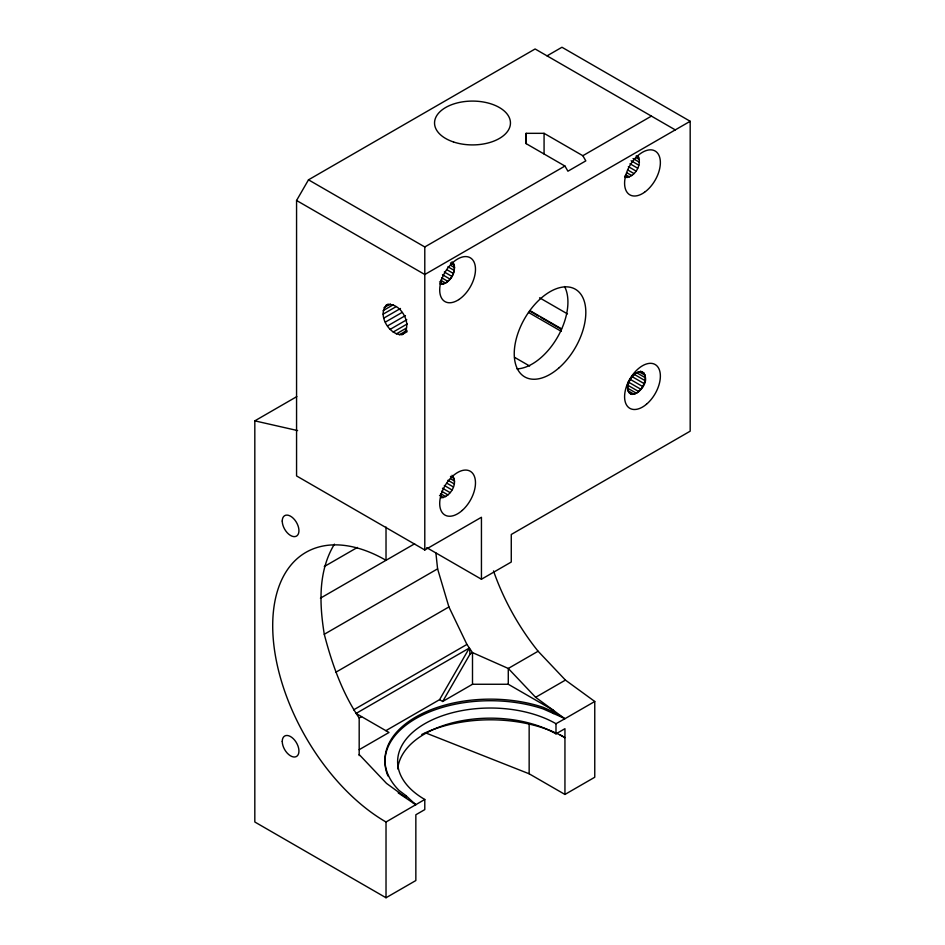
<?xml version="1.0" encoding="UTF-8"?>
<svg xmlns="http://www.w3.org/2000/svg" width="945" height="945" viewBox="0 0 945 945"><rect width="100%" height="100%" fill="white"/><g stroke="black" fill="none" stroke-linecap="round" stroke-linejoin="round"><path stroke-width="1.42" d="M526.176 143.664L526.176 133.328L544.072 133.328L582.829 155.712L585.817 160.874L567.921 171.21L564.945 166.048L526.176 143.664L526.176 133.328M405.996 797.261L406.007 795.655L399.085 790.457A105.427 60.87 0 0 1 415.847 716.971A105.427 60.87 0 0 1 543.103 707.309L552.128 711.301L564.945 718.696L594.759 701.485L565.429 680.093L538.107 651.235A160.248 92.527 60 0 1 493.514 570.934M452.962 262.875L453.411 263.147C457.132 271.711 449.572 284.835 439.886 283.807L443.347 284.102C450.6 281.244 455.372 272.857 454.309 265.12L451.993 261.824M385.643 305.483C399.404 299.411 414.737 326.19 402.05 334.613C388.702 335.593 375.697 312.311 388.194 304.007M441.185 497.802C450.505 496.999 458.809 482.789 451.993 475.311M627.563 388.135C625.59 378.921 643.061 363.081 645.459 377.811C647.431 387.025 629.961 402.865 627.563 388.135L636.505 393.297M359.183 755.587L359.183 718.023C342.137 692.756 331.908 663.614 324.277 634.272C319.398 604.091 317.957 571.288 334.412 544.155M637.627 155.641C642.99 163.78 634.851 177.884 625.129 177.388M547.049 55.861L561.956 47.25L690.181 121.279L690.181 431.18L511.269 534.48L511.269 562.027L481.442 579.238L481.442 517.258L424.789 549.978L296.565 475.937L296.565 200.482L308.495 179.822L535.118 48.975L675.273 129.89M439.555 699.678L469.37 648.022L470.102 653.987L442.685 701.485L439.555 699.678L385.879 730.662M424.789 799.47L424.789 809.605L415.847 814.767L415.847 880.539L386.021 897.75L386.021 821.996L424.789 799.47A92.775 53.57 0 0 1 424.789 723.716A92.775 53.57 0 0 1 555.991 723.716L564.945 718.696M308.495 179.822L424.789 246.964L564.945 166.048M582.829 155.712L651.424 116.117M690.181 121.279L424.789 274.511L296.565 200.482M384.036 307.633L390.427 303.947M383.174 310.586L393.392 304.692M383.115 314.153L395.896 306.771M383.871 318.075L400.479 308.483M385.371 322.091L401.991 312.5M387.533 325.93L405.429 315.595M390.202 329.321L406.811 319.729M393.191 332.049L407.248 323.922M396.309 333.904L406.527 328.01M399.333 334.79L407 330.36M402.05 334.613L407.165 331.671M386.021 897.75L254.819 821.996L254.819 420.856L296.813 396.605M324.277 566.551L357.387 547.438M320.414 598.185L414.631 543.788M324.277 634.272L437.594 568.855L435.893 552.967M335.605 672.367L448.91 606.95L437.594 568.855M353.607 709.86L466.924 644.443L472.5 652.605L508.28 668.458L535.614 697.304L564.153 718.224L543.103 708.88A105.427 60.87 0 0 0 427.199 712.873A105.427 60.87 0 0 0 387.934 775.963M469.37 648.022L356.052 713.451L389.009 732.47L359.183 749.692M359.183 718.023L361.581 716.641M470.102 653.987L472.5 652.605L472.5 684.263L442.685 701.485M538.107 651.235L508.28 668.458L508.28 684.263L553.616 710.439L552.128 711.301L553.77 713.605M535.614 697.304L565.429 680.093M397.739 768.935A92.775 53.57 0 0 1 457.132 721.72A92.775 53.57 0 0 1 555.991 733.852L564.945 728.689L564.945 794.45L594.759 777.239L594.759 701.485M472.5 684.263L508.28 684.263M254.819 420.856L297.604 430.577M425.404 732.8L529.153 773.79L564.945 794.45M636.245 155.819L638.796 157.295M635.572 157.331L639.411 159.54M633.032 158.536L639.422 162.233M631.154 160.756L638.82 165.186M629.996 163.768L637.662 168.186M628.354 166.627L636.02 171.057M627.61 169.887L634 173.573M626.63 172.64L631.744 175.581M625.578 174.73L629.417 176.939M624.598 176.089L627.149 177.565M539.583 297.793L567.484 313.905M640.438 371.125L644.254 373.334M450.47 262.911L454.309 265.12M638.785 371.633L645.151 375.307M530.015 310.657L561.602 328.895M450.777 265.403L454.604 267.624M529.602 310.917L538.39 315.996M540.906 317.449L561.011 329.049M636.54 372.661L645.459 377.811M528.515 312.429L561.365 331.4M447.918 266.785L454.309 270.471M633.693 374.043L645.151 380.658M447.02 269.786L453.411 273.483M631.52 376.311L644.254 383.67M444.315 272.006L451.993 276.436M630.102 379.276L642.836 386.623M442.473 274.723L450.139 279.153M628.248 381.981L640.982 389.34M441.587 277.736L447.977 281.421M627.362 384.993L638.82 391.62M440.547 280.169L445.662 283.11M439.508 281.882L443.347 284.102M627.823 390.616L634.189 394.289M629.488 393.026L632.04 394.502M514.553 357.328L529.625 366.022M450.47 476.398L454.309 478.607M450.777 478.891L454.604 481.111M447.918 480.273L454.309 483.958M447.02 483.273L453.411 486.958M444.315 485.494L451.993 489.923M442.473 488.211L450.139 492.64M441.587 491.223L447.977 494.908M440.547 493.644L445.662 496.597M439.508 495.369L443.347 497.59M426.738 547.651L481.442 579.238M559.83 734.69L564.945 737.632A105.427 60.87 0 0 0 421.777 734.466M398.223 792.89L415.847 804.786M412.906 802.482L415.209 804.219L406.007 795.655L404.519 796.517L386.517 783.393L359.183 754.535M448.91 606.95L466.924 644.443M555.991 723.716L555.991 733.852M544.072 133.328L544.072 153.988M529.153 724.26L529.153 773.79M424.789 246.964L424.789 549.978M386.021 527.038L386.021 560.302A160.248 92.527 60 0 0 272.703 625.732A160.248 92.527 60 0 0 386.021 821.996M564.567 286.524A50.605 29.212 -60 0 1 557.444 337.318A50.605 29.212 -60 0 1 517.01 368.893M282.248 521.049A11.812 6.816 60 0 0 294.769 536.63A11.812 6.816 60 0 0 294.769 519.927A11.812 6.816 60 0 0 282.248 521.049M282.248 741.423A11.812 6.816 60 0 0 294.769 757.004A11.812 6.816 60 0 0 294.769 740.301A11.812 6.816 60 0 0 282.248 741.423M644.537 192.26A25.302 14.612 -60 0 0 656.834 152.31A25.302 14.612 -60 0 0 626.051 174.223A25.302 14.612 -60 0 0 644.537 192.26M458.857 299.553A25.302 14.612 -60 0 0 472.417 259.544A25.302 14.612 -60 0 0 441.504 279.921A25.302 14.612 -60 0 0 458.857 299.553M646.474 404.247A25.302 14.612 -60 0 0 655.582 364.782A25.302 14.612 -60 0 0 625.377 390.214A25.302 14.612 -60 0 0 646.474 404.247M638.466 391.691A12.368 7.135 -60 0 0 642.919 372.401A12.368 7.135 -60 0 0 628.153 384.828A12.368 7.135 -60 0 0 638.466 391.691M462.223 510.442A25.302 14.612 -60 0 0 470.244 471.248A25.302 14.612 -60 0 0 440.311 497.791A25.302 14.612 -60 0 0 462.223 510.442M453.517 141.974A37.954 21.912 0 0 0 510.454 123.004A37.954 21.912 0 0 0 453.517 104.021A37.954 21.912 0 0 0 453.517 141.974M559.298 367.605A50.605 29.212 -60 0 0 575.34 289.217A50.605 29.212 -60 0 0 515.462 342.303A50.605 29.212 -60 0 0 559.298 367.605"/></g></svg>
